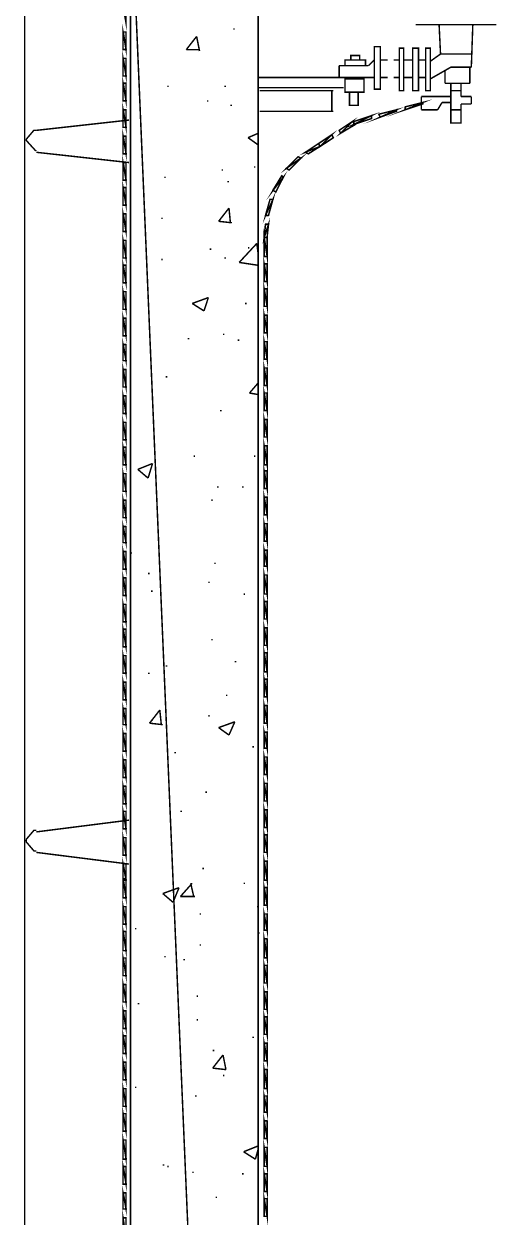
# Model space of a CAD drawing. Extents: x 219 to 1226, y 175 to 465.
# Drawn here: x 636.05 to 649.71, y 405.97 to 440.43 of the extents above; entities that cross this region are included whole.
import ezdxf

# ---------------------------------------------------------------- set-up
doc = ezdxf.new("R2010")
doc.units = 0
doc.header["$MEASUREMENT"] = 0
for name, color, linetype in [('C00-00-00-BLACK', 7, 'Continuous'), ('C00-FF-00', 3, 'Continuous'), ('C93-95-97', 253, 'Continuous'), ('CFF-00-00', 1, 'Continuous')]:
    doc.layers.add(name, color=color, linetype=linetype)

msp = doc.modelspace()

# ---------------------------------------------------------------- linework, layer by layer
at = {"layer": 'C00-00-00-BLACK', "const_width": 0.0423}
for points in [[(639.133, 456.35), (639.133, 357.966)], [(642.82, 357.966), (642.82, 448.637)], [(642.101, 440.286), (642.143, 440.286)], [(647.358, 440.413), (649.692, 440.413)], [(648.08, 439.564), (648.039, 440.413)], [(648.969, 439.183), (649.012, 440.413)], [(640.743, 439.691), (641.04, 440.072)], [(641.125, 439.649), (641.04, 440.072)], [(640.743, 439.691), (641.125, 439.691)], [(646, 439.225), (646.17, 439.394)], [(646.342, 439.394), (646.553, 439.394)], [(646.723, 439.394), (646.892, 439.394)], [(647.019, 439.394), (647.274, 439.394)], [(647.443, 439.394), (647.654, 439.394)], [(647.784, 439.353), (648.08, 439.564)], [(648.08, 439.564), (648.969, 439.564)], [(645.154, 439.225), (646, 439.225)], [(645.154, 439.225), (645.154, 438.887)], [(647.784, 438.844), (648.376, 439.183)], [(648.207, 439.098), (648.207, 438.718)], [(648.376, 439.183), (648.969, 439.183)], [(648.927, 438.718), (648.927, 439.183)], [(642.82, 438.887), (642.82, 438.591)], [(644.686, 438.887), (642.82, 438.887)], [(646.17, 438.887), (644.643, 438.887)], [(646.342, 438.887), (646.553, 438.887)], [(646.723, 438.887), (646.892, 438.887)], [(647.019, 438.887), (647.274, 438.887)], [(647.443, 438.887), (647.654, 438.887)], [(648.207, 438.718), (648.927, 438.718)], [(648.673, 438.336), (648.673, 438.718), (648.376, 438.718), (648.376, 437.571), (648.673, 437.571), (648.673, 438.123)], [(640.191, 438.632), (640.234, 438.632)], [(641.844, 438.632), (641.887, 438.632)], [(642.82, 438.591), (645.281, 438.591)], [(642.863, 438.506), (644.985, 438.506)], [(644.942, 438.506), (644.942, 437.91)], [(648.376, 438.506), (648.673, 438.506)], [(641.336, 438.207), (641.379, 438.207)], [(642.016, 438.08), (642.058, 438.08)], [(647.528, 438.336), (648.376, 438.336)], [(647.528, 438.164), (647.528, 438.336)], [(647.528, 438.164), (647.528, 437.953)], [(647.996, 437.953), (648.123, 438.164)], [(648.123, 438.164), (648.376, 438.164)], [(648.673, 438.336), (648.969, 438.336)], [(648.969, 438.123), (648.673, 438.123)], [(648.969, 438.336), (648.969, 438.123)], [(642.863, 437.91), (644.985, 437.91)], [(647.528, 437.953), (647.996, 437.953)], [(648.376, 437.953), (648.673, 437.953)], [(636.418, 437.36), (636.342, 437.36), (636.128, 437.107), (636.119, 437.064)], [(639.09, 437.657), (636.418, 437.36)], [(636.119, 437.106), (636.128, 437.064), (636.386, 436.779), (636.418, 436.768)], [(642.524, 437.148), (642.82, 437.275)], [(642.524, 437.148), (642.82, 436.937)], [(639.09, 436.429), (636.418, 436.725)], [(642.693, 436.302), (642.736, 436.302)], [(640.105, 436.003), (640.148, 436.003)], [(641.759, 436.214), (641.802, 436.214)], [(641.928, 435.876), (641.974, 435.876)], [(641.675, 434.732), (641.974, 435.114)], [(642.016, 434.69), (641.974, 435.114)], [(640.021, 434.818), (640.064, 434.818)], [(641.675, 434.732), (642.058, 434.69)], [(641.421, 433.926), (641.463, 433.926)], [(642.27, 433.545), (642.779, 434.095)], [(642.524, 433.968), (642.566, 433.968)], [(642.82, 433.757), (642.779, 434.095)], [(640.021, 433.63), (640.064, 433.63)], [(641.844, 433.671), (641.887, 433.671)], [(642.27, 433.545), (642.82, 433.461)], [(640.913, 432.36), (641.379, 432.529)], [(641.252, 432.144), (641.379, 432.529)], [(640.913, 432.36), (641.252, 432.144)], [(642.44, 432.36), (642.482, 432.36)], [(641.802, 431.468), (641.844, 431.468)], [(640.786, 431.341), (640.829, 431.341)], [(642.227, 431.299), (642.27, 431.299)], [(640.148, 430.24), (640.191, 430.24)], [(642.566, 429.772), (642.82, 430.068)], [(642.566, 429.772), (642.82, 429.729)], [(641.718, 429.264), (641.759, 429.264)], [(639.343, 427.568), (639.768, 427.738)], [(639.639, 427.315), (639.768, 427.738)], [(640.956, 427.949), (640.997, 427.949)], [(642.693, 427.949), (642.736, 427.949)], [(639.343, 427.568), (639.639, 427.315)], [(641.632, 427.06), (641.675, 427.06)], [(642.354, 427.06), (642.397, 427.06)], [(641.463, 426.679), (641.505, 426.679)], [(639.133, 425.152), (639.175, 425.152)], [(641.548, 424.856), (641.591, 424.856)], [(639.639, 424.56), (639.682, 424.56)], [(641.379, 424.305), (641.421, 424.305)], [(639.725, 424.049), (639.768, 424.049)], [(642.397, 423.965), (642.44, 423.965)], [(641.463, 422.651), (641.505, 422.651)], [(640.148, 421.888), (640.191, 421.888)], [(642.143, 422.014), (642.186, 422.014)], [(639.639, 421.676), (639.682, 421.676)], [(641.887, 421.04), (641.928, 421.04)], [(639.682, 420.237), (639.978, 420.617)], [(640.021, 420.194), (639.978, 420.617)], [(641.379, 420.448), (641.421, 420.448)], [(639.682, 420.237), (640.064, 420.194)], [(639.725, 420.321), (639.768, 420.321)], [(641.675, 420.109), (642.143, 420.278)], [(641.675, 420.109), (641.974, 419.895)], [(641.974, 419.895), (642.143, 420.278)], [(642.65, 419.556), (642.693, 419.556)], [(640.401, 419.387), (640.444, 419.387)], [(641.293, 418.244), (641.336, 418.244)], [(640.574, 417.69), (640.617, 417.69)], [(639.09, 417.437), (636.418, 417.098)], [(636.418, 417.14), (636.342, 417.14), (636.128, 416.887), (636.119, 416.844)], [(636.119, 416.844), (636.128, 416.803), (636.345, 416.548), (636.418, 416.548)], [(639.09, 416.168), (636.418, 416.505)], [(641.209, 416.039), (641.252, 416.039)], [(640.574, 415.233), (640.913, 415.614)], [(640.956, 415.233), (640.87, 415.614)], [(642.397, 415.614), (642.44, 415.614)], [(640.064, 415.317), (640.532, 415.487)], [(640.064, 415.317), (640.36, 415.064)], [(640.36, 415.064), (640.532, 415.487)], [(640.574, 415.233), (640.997, 415.233)], [(642.779, 414.937), (642.82, 414.937)], [(641.125, 414.725), (641.166, 414.725)], [(639.259, 414.302), (639.302, 414.302)], [(642.82, 414.175), (642.863, 414.175)], [(641.125, 413.833), (641.166, 413.833)], [(640.105, 413.494), (640.148, 413.494)], [(640.659, 413.41), (640.701, 413.41)], [(641.04, 412.352), (641.082, 412.352)], [(639.343, 412.139), (639.386, 412.139)], [(641.04, 411.671), (641.082, 411.671)], [(642.65, 411.164), (642.693, 411.164)], [(641.505, 410.782), (641.548, 410.782)], [(641.505, 410.275), (641.802, 410.655)], [(641.887, 410.232), (641.802, 410.655)], [(641.505, 410.275), (641.887, 410.232)], [(641.802, 410.063), (641.844, 410.063)], [(639.259, 409.721), (639.302, 409.721)], [(640.997, 409.468), (641.04, 409.468)], [(642.397, 407.859), (642.82, 408.029)], [(642.397, 407.859), (642.736, 407.644)], [(642.736, 407.644), (642.82, 407.944)], [(640.064, 407.475), (640.105, 407.475)], [(640.191, 407.433), (640.234, 407.433)], [(640.913, 407.264), (640.956, 407.264)], [(642.354, 407.221), (642.397, 407.221)], [(641.591, 406.545), (641.632, 406.545)]]:
    msp.add_lwpolyline(points, dxfattribs=at)
for points in [[(646.342, 439.776), (646.17, 439.776), (646.17, 438.548), (646.342, 438.548), (646.342, 439.776)], [(645.324, 439.225), (645.916, 439.225), (645.916, 439.394), (645.324, 439.394), (645.324, 439.225)], [(645.493, 439.394), (645.747, 439.394), (645.747, 439.521), (645.493, 439.521), (645.493, 439.394)], [(647.019, 439.733), (646.892, 439.733), (646.892, 438.506), (647.019, 438.506), (647.019, 439.733)], [(647.443, 439.733), (647.274, 439.733), (647.274, 438.506), (647.443, 438.506), (647.443, 439.733)], [(647.784, 439.733), (647.654, 439.733), (647.654, 438.506), (647.784, 438.506), (647.784, 439.733)], [(645.874, 438.844), (645.324, 438.844), (645.324, 438.463), (645.874, 438.463), (645.874, 438.844)], [(645.704, 438.463), (645.451, 438.463), (645.451, 438.08), (645.704, 438.08), (645.704, 438.463)]]:
    msp.add_lwpolyline(points, close=True, dxfattribs=at)
at = {"layer": 'C00-FF-00', "const_width": 0.0423}
for points in [[(639.003, 440.964), (638.917, 440.964), (639.003, 440.456), (639.003, 440.964)], [(638.917, 440.199), (639.003, 439.691), (638.917, 439.691), (638.917, 440.199)], [(639.003, 440.199), (638.917, 440.199), (639.003, 439.691), (639.003, 440.199)], [(639.003, 439.437), (638.917, 439.437), (639.003, 438.929), (639.003, 439.437)], [(638.917, 439.437), (639.003, 438.929), (638.917, 438.929), (638.917, 439.437)], [(639.003, 438.718), (638.917, 438.718), (639.003, 438.209), (639.003, 438.718)], [(638.917, 438.718), (639.003, 438.209), (638.917, 438.209), (638.917, 438.718)], [(638.917, 437.953), (639.003, 437.445), (638.917, 437.445), (638.917, 437.953)], [(647.57, 438.123), (647.57, 438.164), (647.062, 437.953), (647.57, 438.123)], [(647.57, 438.164), (647.062, 437.953), (647.062, 438.037), (647.57, 438.164)], [(639.003, 437.953), (638.917, 437.953), (639.003, 437.445), (639.003, 437.953)], [(645.535, 437.614), (645.196, 437.275), (645.154, 437.36), (645.535, 437.614)], [(646.086, 437.699), (646.086, 437.784), (645.577, 437.53), (646.086, 437.699)], [(646.086, 437.784), (645.577, 437.53), (645.577, 437.614), (646.086, 437.784)], [(646.808, 437.91), (646.808, 437.953), (646.342, 437.741), (646.808, 437.91)], [(646.808, 437.953), (646.342, 437.741), (646.3, 437.826), (646.808, 437.953)], [(638.917, 437.191), (639.003, 436.683), (638.917, 436.683), (638.917, 437.191)], [(644.942, 437.234), (644.601, 436.895), (644.559, 436.979), (644.942, 437.234)], [(645.62, 437.53), (645.535, 437.614), (645.196, 437.275), (645.62, 437.53)], [(639.003, 437.191), (638.917, 437.191), (639.003, 436.683), (639.003, 437.191)], [(644.559, 436.979), (644.601, 436.895), (644.177, 436.725), (644.559, 436.979)], [(644.601, 436.895), (644.177, 436.725), (644.263, 436.683), (644.601, 436.895)], [(644.985, 437.148), (644.942, 437.234), (644.601, 436.895), (644.985, 437.148)], [(638.917, 436.429), (639.003, 435.92), (638.917, 435.92), (638.917, 436.429)], [(644.051, 436.556), (643.628, 436.259), (643.712, 436.214), (644.051, 436.556)], [(639.003, 436.429), (638.917, 436.429), (639.003, 435.92), (639.003, 436.429)], [(643.967, 436.598), (644.051, 436.556), (643.628, 436.259), (643.967, 436.598)], [(643.501, 436.046), (643.542, 436.003), (643.244, 435.621), (643.501, 436.046)], [(643.542, 436.003), (643.244, 435.621), (643.328, 435.58), (643.542, 436.003)], [(639.003, 435.707), (638.917, 435.707), (639.003, 435.198), (639.003, 435.707)], [(638.917, 435.707), (639.003, 435.198), (638.917, 435.198), (638.917, 435.707)], [(643.159, 435.368), (643.244, 435.368), (643.032, 434.902), (643.159, 435.368)], [(643.244, 435.368), (643.032, 434.902), (643.116, 434.902), (643.244, 435.368)], [(639.003, 434.945), (638.917, 434.945), (639.003, 434.436), (639.003, 434.945)], [(638.917, 434.945), (639.003, 434.436), (638.917, 434.436), (638.917, 434.945)], [(643.032, 434.648), (643.116, 434.648), (642.989, 434.267), (643.032, 434.648)], [(643.116, 434.648), (642.989, 434.267), (643.075, 434.267), (643.116, 434.648)], [(638.917, 434.18), (639.003, 433.671), (638.917, 433.671), (638.917, 434.18)], [(643.075, 434.267), (642.989, 434.267), (643.075, 433.717), (643.075, 434.267)], [(642.989, 434.267), (643.075, 433.717), (642.989, 433.717), (642.989, 434.267)], [(639.003, 434.18), (638.917, 434.18), (639.003, 433.671), (639.003, 434.18)], [(638.917, 433.461), (639.003, 432.952), (638.917, 432.952), (638.917, 433.461)], [(642.989, 433.502), (643.075, 432.995), (642.989, 432.995), (642.989, 433.502)], [(639.003, 433.461), (638.917, 433.461), (639.003, 432.952), (639.003, 433.461)], [(643.075, 433.502), (642.989, 433.502), (643.075, 432.995), (643.075, 433.502)], [(638.917, 432.699), (639.003, 432.19), (638.917, 432.19), (638.917, 432.699)], [(642.989, 432.783), (643.075, 432.275), (642.989, 432.275), (642.989, 432.783)], [(639.003, 432.699), (638.917, 432.699), (639.003, 432.19), (639.003, 432.699)], [(643.075, 432.783), (642.989, 432.783), (643.075, 432.275), (643.075, 432.783)], [(638.917, 431.934), (639.003, 431.425), (638.917, 431.425), (638.917, 431.934)], [(642.989, 432.018), (643.075, 431.511), (642.989, 431.511), (642.989, 432.018)], [(639.003, 431.934), (638.917, 431.934), (639.003, 431.425), (639.003, 431.934)], [(643.075, 432.018), (642.989, 432.018), (643.075, 431.511), (643.075, 432.018)], [(642.989, 431.256), (643.075, 430.749), (642.989, 430.749), (642.989, 431.256)], [(639.003, 431.171), (638.917, 431.171), (639.003, 430.706), (639.003, 431.171)], [(638.917, 431.171), (639.003, 430.706), (638.917, 430.706), (638.917, 431.171)], [(643.075, 431.256), (642.989, 431.256), (643.075, 430.749), (643.075, 431.256)], [(639.003, 430.452), (638.917, 430.452), (639.003, 429.944), (639.003, 430.452)], [(638.917, 430.452), (639.003, 429.944), (638.917, 429.944), (638.917, 430.452)], [(643.075, 430.494), (642.989, 430.494), (643.075, 429.987), (643.075, 430.494)], [(642.989, 430.494), (643.075, 429.987), (642.989, 429.987), (642.989, 430.494)], [(638.917, 429.687), (639.003, 429.179), (638.917, 429.179), (638.917, 429.687)], [(643.075, 429.772), (642.989, 429.772), (643.075, 429.264), (643.075, 429.772)], [(642.989, 429.772), (643.075, 429.264), (642.989, 429.264), (642.989, 429.772)], [(639.003, 429.687), (638.917, 429.687), (639.003, 429.179), (639.003, 429.687)], [(638.917, 428.925), (639.003, 428.417), (638.917, 428.417), (638.917, 428.925)], [(642.989, 429.01), (643.075, 428.502), (642.989, 428.502), (642.989, 429.01)], [(639.003, 428.925), (638.917, 428.925), (639.003, 428.417), (639.003, 428.925)], [(643.075, 429.01), (642.989, 429.01), (643.075, 428.502), (643.075, 429.01)], [(638.917, 428.206), (639.003, 427.698), (638.917, 427.698), (638.917, 428.206)], [(642.989, 428.247), (643.075, 427.698), (642.989, 427.698), (642.989, 428.247)], [(639.003, 428.206), (638.917, 428.206), (639.003, 427.698), (639.003, 428.206)], [(643.075, 428.247), (642.989, 428.247), (643.075, 427.698), (643.075, 428.247)], [(638.917, 427.441), (639.003, 426.933), (638.917, 426.933), (638.917, 427.441)], [(642.989, 427.526), (643.075, 427.017), (642.989, 427.017), (642.989, 427.526)], [(639.003, 427.441), (638.917, 427.441), (639.003, 426.933), (639.003, 427.441)], [(643.075, 427.526), (642.989, 427.526), (643.075, 427.017), (643.075, 427.526)], [(642.989, 426.763), (643.075, 426.256), (642.989, 426.256), (642.989, 426.763)], [(639.003, 426.679), (638.917, 426.679), (639.003, 426.171), (639.003, 426.679)], [(638.917, 426.679), (639.003, 426.171), (638.917, 426.171), (638.917, 426.679)], [(643.075, 426.763), (642.989, 426.763), (643.075, 426.256), (643.075, 426.763)], [(638.917, 425.914), (639.003, 425.449), (638.917, 425.449), (638.917, 425.914)], [(643.075, 425.998), (642.989, 425.998), (643.075, 425.491), (643.075, 425.998)], [(642.989, 425.998), (643.075, 425.491), (642.989, 425.491), (642.989, 425.998)], [(639.003, 425.914), (638.917, 425.914), (639.003, 425.449), (639.003, 425.914)], [(638.917, 425.195), (639.003, 424.687), (638.917, 424.687), (638.917, 425.195)], [(642.989, 425.236), (643.075, 424.771), (642.989, 424.771), (642.989, 425.236)], [(639.003, 425.195), (638.917, 425.195), (639.003, 424.687), (639.003, 425.195)], [(643.075, 425.236), (642.989, 425.236), (643.075, 424.771), (643.075, 425.236)], [(638.917, 424.433), (639.003, 423.925), (638.917, 423.925), (638.917, 424.433)], [(642.989, 424.517), (643.075, 423.967), (642.989, 423.967), (642.989, 424.517)], [(639.003, 424.433), (638.917, 424.433), (639.003, 423.925), (639.003, 424.433)], [(643.075, 424.517), (642.989, 424.517), (643.075, 423.967), (643.075, 424.517)], [(638.917, 423.668), (639.003, 423.16), (638.917, 423.16), (638.917, 423.668)], [(642.989, 423.752), (643.075, 423.245), (642.989, 423.245), (642.989, 423.752)], [(639.003, 423.668), (638.917, 423.668), (639.003, 423.16), (639.003, 423.668)], [(643.075, 423.752), (642.989, 423.752), (643.075, 423.245), (643.075, 423.752)], [(642.989, 422.99), (643.075, 422.483), (642.989, 422.483), (642.989, 422.99)], [(639.003, 422.949), (638.917, 422.949), (639.003, 422.44), (639.003, 422.949)], [(638.917, 422.949), (639.003, 422.44), (638.917, 422.44), (638.917, 422.949)], [(643.075, 422.99), (642.989, 422.99), (643.075, 422.483), (643.075, 422.99)], [(642.989, 422.271), (643.075, 421.721), (642.989, 421.721), (642.989, 422.271)], [(639.003, 422.187), (638.917, 422.187), (639.003, 421.678), (639.003, 422.187)], [(638.917, 422.187), (639.003, 421.678), (638.917, 421.678), (638.917, 422.187)], [(643.075, 422.271), (642.989, 422.271), (643.075, 421.721), (643.075, 422.271)], [(638.917, 421.422), (639.003, 420.913), (638.917, 420.913), (638.917, 421.422)], [(643.075, 421.506), (642.989, 421.506), (643.075, 420.998), (643.075, 421.506)], [(642.989, 421.506), (643.075, 420.998), (642.989, 420.998), (642.989, 421.506)], [(639.003, 421.422), (638.917, 421.422), (639.003, 420.913), (639.003, 421.422)], [(638.917, 420.66), (639.003, 420.194), (638.917, 420.194), (638.917, 420.66)], [(642.989, 420.744), (643.075, 420.237), (642.989, 420.237), (642.989, 420.744)], [(639.003, 420.66), (638.917, 420.66), (639.003, 420.194), (639.003, 420.66)], [(643.075, 420.744), (642.989, 420.744), (643.075, 420.237), (643.075, 420.744)], [(638.917, 419.938), (639.003, 419.429), (638.917, 419.429), (638.917, 419.938)], [(642.989, 419.979), (643.075, 419.514), (642.989, 419.514), (642.989, 419.979)], [(639.003, 419.938), (638.917, 419.938), (639.003, 419.429), (639.003, 419.938)], [(643.075, 419.979), (642.989, 419.979), (643.075, 419.514), (643.075, 419.979)], [(638.917, 419.176), (639.003, 418.667), (638.917, 418.667), (638.917, 419.176)], [(642.989, 419.26), (643.075, 418.751), (642.989, 418.751), (642.989, 419.26)], [(639.003, 419.176), (638.917, 419.176), (639.003, 418.667), (639.003, 419.176)], [(643.075, 419.26), (642.989, 419.26), (643.075, 418.751), (643.075, 419.26)], [(642.989, 418.498), (643.075, 417.989), (642.989, 417.989), (642.989, 418.498)], [(639.003, 418.414), (638.917, 418.414), (639.003, 417.905), (639.003, 418.414)], [(638.917, 418.414), (639.003, 417.905), (638.917, 417.905), (638.917, 418.414)], [(643.075, 418.498), (642.989, 418.498), (643.075, 417.989), (643.075, 418.498)], [(639.003, 417.69), (638.917, 417.69), (639.003, 417.183), (639.003, 417.69)], [(638.917, 417.69), (639.003, 417.183), (638.917, 417.183), (638.917, 417.69)], [(643.075, 417.733), (642.989, 417.733), (643.075, 417.226), (643.075, 417.733)], [(642.989, 417.733), (643.075, 417.226), (642.989, 417.226), (642.989, 417.733)], [(638.917, 416.93), (639.003, 416.421), (638.917, 416.421), (638.917, 416.93)], [(643.075, 417.014), (642.989, 417.014), (643.075, 416.505), (643.075, 417.014)], [(642.989, 417.014), (643.075, 416.505), (642.989, 416.505), (642.989, 417.014)], [(639.003, 416.93), (638.917, 416.93), (639.003, 416.421), (639.003, 416.93)], [(638.917, 416.168), (639.003, 415.702), (638.917, 415.702), (638.917, 416.168)], [(642.989, 416.252), (643.075, 415.702), (642.989, 415.702), (642.989, 416.252)], [(639.003, 416.168), (638.917, 416.168), (639.003, 415.702), (639.003, 416.168)], [(638.917, 415.74), (639.003, 415.191), (638.917, 415.191), (638.917, 415.74)], [(643.075, 416.252), (642.989, 416.252), (643.075, 415.702), (643.075, 416.252)], [(639.003, 415.74), (638.917, 415.74), (639.003, 415.191), (639.003, 415.74)], [(642.989, 415.487), (643.075, 414.978), (642.989, 414.978), (642.989, 415.487)], [(643.075, 415.487), (642.989, 415.487), (643.075, 414.978), (643.075, 415.487)], [(639.003, 414.937), (638.917, 414.937), (639.003, 414.429), (639.003, 414.937)], [(638.917, 414.937), (639.003, 414.429), (638.917, 414.429), (638.917, 414.937)], [(642.989, 414.725), (643.075, 414.259), (642.989, 414.259), (642.989, 414.725)], [(643.075, 414.725), (642.989, 414.725), (643.075, 414.259), (643.075, 414.725)], [(638.917, 414.218), (639.003, 413.666), (638.917, 413.666), (638.917, 414.218)], [(642.989, 414.005), (643.075, 413.456), (642.989, 413.456), (642.989, 414.005)], [(639.003, 414.218), (638.917, 414.218), (639.003, 413.666), (639.003, 414.218)], [(643.075, 414.005), (642.989, 414.005), (643.075, 413.456), (643.075, 414.005)], [(638.917, 413.453), (639.003, 412.945), (638.917, 412.945), (638.917, 413.453)], [(639.003, 413.453), (638.917, 413.453), (639.003, 412.945), (639.003, 413.453)], [(643.075, 413.241), (642.989, 413.241), (643.075, 412.732), (643.075, 413.241)], [(642.989, 413.241), (643.075, 412.732), (642.989, 412.732), (642.989, 413.241)], [(638.917, 412.691), (639.003, 412.182), (638.917, 412.182), (638.917, 412.691)], [(639.003, 412.691), (638.917, 412.691), (639.003, 412.182), (639.003, 412.691)], [(642.989, 412.479), (643.075, 411.97), (642.989, 411.97), (642.989, 412.479)], [(643.075, 412.479), (642.989, 412.479), (643.075, 411.97), (643.075, 412.479)], [(639.003, 411.929), (638.917, 411.929), (639.003, 411.42), (639.003, 411.929)], [(638.917, 411.929), (639.003, 411.42), (638.917, 411.42), (638.917, 411.929)], [(642.989, 411.756), (643.075, 411.248), (642.989, 411.248), (642.989, 411.756)], [(643.075, 411.756), (642.989, 411.756), (643.075, 411.248), (643.075, 411.756)], [(639.003, 411.207), (638.917, 411.207), (639.003, 410.698), (639.003, 411.207)], [(638.917, 411.207), (639.003, 410.698), (638.917, 410.698), (638.917, 411.207)], [(642.989, 410.994), (643.075, 410.486), (642.989, 410.486), (642.989, 410.994)], [(643.075, 410.994), (642.989, 410.994), (643.075, 410.486), (643.075, 410.994)], [(639.003, 410.445), (638.917, 410.445), (639.003, 409.936), (639.003, 410.445)], [(638.917, 410.445), (639.003, 409.936), (638.917, 409.936), (638.917, 410.445)], [(642.989, 410.232), (643.075, 409.682), (642.989, 409.682), (642.989, 410.232)], [(643.075, 410.232), (642.989, 410.232), (643.075, 409.682), (643.075, 410.232)], [(638.917, 409.68), (639.003, 409.171), (638.917, 409.171), (638.917, 409.68)], [(639.003, 409.68), (638.917, 409.68), (639.003, 409.171), (639.003, 409.68)], [(643.075, 409.468), (642.989, 409.468), (643.075, 409.002), (643.075, 409.468)], [(642.989, 409.468), (643.075, 409.002), (642.989, 409.002), (642.989, 409.468)], [(638.917, 408.959), (639.003, 408.452), (638.917, 408.452), (638.917, 408.959)], [(639.003, 408.959), (638.917, 408.959), (639.003, 408.452), (639.003, 408.959)], [(643.075, 408.748), (642.989, 408.748), (643.075, 408.24), (643.075, 408.748)], [(642.989, 408.748), (643.075, 408.24), (642.989, 408.24), (642.989, 408.748)], [(638.917, 408.198), (639.003, 407.647), (638.917, 407.647), (638.917, 408.198)], [(639.003, 408.198), (638.917, 408.198), (639.003, 407.647), (639.003, 408.198)], [(642.989, 407.986), (643.075, 407.436), (642.989, 407.436), (642.989, 407.986)], [(643.075, 407.986), (642.989, 407.986), (643.075, 407.436), (643.075, 407.986)], [(639.003, 407.433), (638.917, 407.433), (639.003, 406.925), (639.003, 407.433)], [(638.917, 407.433), (639.003, 406.925), (638.917, 406.925), (638.917, 407.433)], [(642.989, 407.221), (643.075, 406.713), (642.989, 406.713), (642.989, 407.221)], [(643.075, 407.221), (642.989, 407.221), (643.075, 406.713), (643.075, 407.221)], [(639.003, 406.671), (638.917, 406.671), (639.003, 406.206), (639.003, 406.671)], [(638.917, 406.671), (639.003, 406.206), (638.917, 406.206), (638.917, 406.671)], [(642.989, 406.502), (643.075, 405.993), (642.989, 405.993), (642.989, 406.502)], [(643.075, 406.502), (642.989, 406.502), (643.075, 405.993), (643.075, 406.502)], [(638.917, 405.951), (639.003, 405.401), (638.917, 405.401), (638.917, 405.951)], [(639.003, 405.951), (638.917, 405.951), (639.003, 405.401), (639.003, 405.951)]]:
    msp.add_lwpolyline(points, close=True, dxfattribs=at)
at = {"layer": 'C00-FF-00'}
for points in [[(639.003, 440.199), (638.917, 440.199), (639.003, 439.691), (639.003, 440.199)], [(638.917, 440.199), (639.003, 439.691), (638.917, 439.691), (638.917, 440.199)], [(639.003, 439.437), (638.917, 439.437), (639.003, 438.929), (639.003, 439.437)], [(638.917, 439.437), (639.003, 438.929), (638.917, 438.929), (638.917, 439.437)], [(639.003, 438.718), (638.917, 438.718), (639.003, 438.209), (639.003, 438.718)], [(638.917, 438.718), (639.003, 438.209), (638.917, 438.209), (638.917, 438.718)], [(647.57, 438.123), (647.57, 438.164), (647.062, 437.953), (647.57, 438.123)], [(647.57, 438.164), (647.062, 437.953), (647.062, 438.037), (647.57, 438.164)], [(639.003, 437.953), (638.917, 437.953), (639.003, 437.445), (639.003, 437.953)], [(638.917, 437.953), (639.003, 437.445), (638.917, 437.445), (638.917, 437.953)], [(646.086, 437.699), (646.086, 437.784), (645.577, 437.53), (646.086, 437.699)], [(646.086, 437.784), (645.577, 437.53), (645.577, 437.614), (646.086, 437.784)], [(646.808, 437.953), (646.342, 437.741), (646.3, 437.826), (646.808, 437.953)], [(646.808, 437.91), (646.808, 437.953), (646.342, 437.741), (646.808, 437.91)], [(645.535, 437.614), (645.196, 437.275), (645.154, 437.36), (645.535, 437.614)], [(645.62, 437.53), (645.535, 437.614), (645.196, 437.275), (645.62, 437.53)], [(639.003, 437.191), (638.917, 437.191), (639.003, 436.683), (639.003, 437.191)], [(638.917, 437.191), (639.003, 436.683), (638.917, 436.683), (638.917, 437.191)], [(644.942, 437.234), (644.601, 436.895), (644.559, 436.979), (644.942, 437.234)], [(644.985, 437.148), (644.942, 437.234), (644.601, 436.895), (644.985, 437.148)], [(644.559, 436.979), (644.601, 436.895), (644.177, 436.725), (644.559, 436.979)], [(644.601, 436.895), (644.177, 436.725), (644.263, 436.683), (644.601, 436.895)], [(639.003, 436.429), (638.917, 436.429), (639.003, 435.92), (639.003, 436.429)], [(638.917, 436.429), (639.003, 435.92), (638.917, 435.92), (638.917, 436.429)], [(643.967, 436.598), (644.051, 436.556), (643.628, 436.259), (643.967, 436.598)], [(644.051, 436.556), (643.628, 436.259), (643.712, 436.214), (644.051, 436.556)], [(643.501, 436.046), (643.542, 436.003), (643.244, 435.621), (643.501, 436.046)], [(643.542, 436.003), (643.244, 435.621), (643.328, 435.58), (643.542, 436.003)], [(639.003, 435.707), (638.917, 435.707), (639.003, 435.198), (639.003, 435.707)], [(638.917, 435.707), (639.003, 435.198), (638.917, 435.198), (638.917, 435.707)], [(643.159, 435.368), (643.244, 435.368), (643.032, 434.902), (643.159, 435.368)], [(643.244, 435.368), (643.032, 434.902), (643.116, 434.902), (643.244, 435.368)], [(639.003, 434.945), (638.917, 434.945), (639.003, 434.436), (639.003, 434.945)], [(638.917, 434.945), (639.003, 434.436), (638.917, 434.436), (638.917, 434.945)], [(643.032, 434.648), (643.116, 434.648), (642.989, 434.267), (643.032, 434.648)], [(643.116, 434.648), (642.989, 434.267), (643.075, 434.267), (643.116, 434.648)], [(643.075, 434.267), (642.989, 434.267), (643.075, 433.717), (643.075, 434.267)], [(642.989, 434.267), (643.075, 433.717), (642.989, 433.717), (642.989, 434.267)], [(639.003, 434.18), (638.917, 434.18), (639.003, 433.671), (639.003, 434.18)], [(638.917, 434.18), (639.003, 433.671), (638.917, 433.671), (638.917, 434.18)], [(639.003, 433.461), (638.917, 433.461), (639.003, 432.952), (639.003, 433.461)], [(638.917, 433.461), (639.003, 432.952), (638.917, 432.952), (638.917, 433.461)], [(643.075, 433.502), (642.989, 433.502), (643.075, 432.995), (643.075, 433.502)], [(642.989, 433.502), (643.075, 432.995), (642.989, 432.995), (642.989, 433.502)], [(639.003, 432.699), (638.917, 432.699), (639.003, 432.19), (639.003, 432.699)], [(638.917, 432.699), (639.003, 432.19), (638.917, 432.19), (638.917, 432.699)], [(643.075, 432.783), (642.989, 432.783), (643.075, 432.275), (643.075, 432.783)], [(642.989, 432.783), (643.075, 432.275), (642.989, 432.275), (642.989, 432.783)], [(639.003, 431.934), (638.917, 431.934), (639.003, 431.425), (639.003, 431.934)], [(638.917, 431.934), (639.003, 431.425), (638.917, 431.425), (638.917, 431.934)], [(643.075, 432.018), (642.989, 432.018), (643.075, 431.511), (643.075, 432.018)], [(642.989, 432.018), (643.075, 431.511), (642.989, 431.511), (642.989, 432.018)], [(639.003, 431.171), (638.917, 431.171), (639.003, 430.706), (639.003, 431.171)], [(638.917, 431.171), (639.003, 430.706), (638.917, 430.706), (638.917, 431.171)], [(643.075, 431.256), (642.989, 431.256), (643.075, 430.749), (643.075, 431.256)], [(642.989, 431.256), (643.075, 430.749), (642.989, 430.749), (642.989, 431.256)], [(639.003, 430.452), (638.917, 430.452), (639.003, 429.944), (639.003, 430.452)], [(638.917, 430.452), (639.003, 429.944), (638.917, 429.944), (638.917, 430.452)], [(643.075, 430.494), (642.989, 430.494), (643.075, 429.987), (643.075, 430.494)], [(642.989, 430.494), (643.075, 429.987), (642.989, 429.987), (642.989, 430.494)], [(643.075, 429.772), (642.989, 429.772), (643.075, 429.264), (643.075, 429.772)], [(642.989, 429.772), (643.075, 429.264), (642.989, 429.264), (642.989, 429.772)], [(639.003, 429.687), (638.917, 429.687), (639.003, 429.179), (639.003, 429.687)], [(638.917, 429.687), (639.003, 429.179), (638.917, 429.179), (638.917, 429.687)], [(639.003, 428.925), (638.917, 428.925), (639.003, 428.417), (639.003, 428.925)], [(638.917, 428.925), (639.003, 428.417), (638.917, 428.417), (638.917, 428.925)], [(643.075, 429.01), (642.989, 429.01), (643.075, 428.502), (643.075, 429.01)], [(642.989, 429.01), (643.075, 428.502), (642.989, 428.502), (642.989, 429.01)], [(639.003, 428.206), (638.917, 428.206), (639.003, 427.698), (639.003, 428.206)], [(638.917, 428.206), (639.003, 427.698), (638.917, 427.698), (638.917, 428.206)], [(643.075, 428.247), (642.989, 428.247), (643.075, 427.698), (643.075, 428.247)], [(642.989, 428.247), (643.075, 427.698), (642.989, 427.698), (642.989, 428.247)], [(639.003, 427.441), (638.917, 427.441), (639.003, 426.933), (639.003, 427.441)], [(638.917, 427.441), (639.003, 426.933), (638.917, 426.933), (638.917, 427.441)], [(643.075, 427.526), (642.989, 427.526), (643.075, 427.017), (643.075, 427.526)], [(642.989, 427.526), (643.075, 427.017), (642.989, 427.017), (642.989, 427.526)], [(639.003, 426.679), (638.917, 426.679), (639.003, 426.171), (639.003, 426.679)], [(638.917, 426.679), (639.003, 426.171), (638.917, 426.171), (638.917, 426.679)], [(643.075, 426.763), (642.989, 426.763), (643.075, 426.256), (643.075, 426.763)], [(642.989, 426.763), (643.075, 426.256), (642.989, 426.256), (642.989, 426.763)], [(643.075, 425.998), (642.989, 425.998), (643.075, 425.491), (643.075, 425.998)], [(642.989, 425.998), (643.075, 425.491), (642.989, 425.491), (642.989, 425.998)], [(639.003, 425.914), (638.917, 425.914), (639.003, 425.449), (639.003, 425.914)], [(638.917, 425.914), (639.003, 425.449), (638.917, 425.449), (638.917, 425.914)], [(639.003, 425.195), (638.917, 425.195), (639.003, 424.687), (639.003, 425.195)], [(638.917, 425.195), (639.003, 424.687), (638.917, 424.687), (638.917, 425.195)], [(643.075, 425.236), (642.989, 425.236), (643.075, 424.771), (643.075, 425.236)], [(642.989, 425.236), (643.075, 424.771), (642.989, 424.771), (642.989, 425.236)], [(639.003, 424.433), (638.917, 424.433), (639.003, 423.925), (639.003, 424.433)], [(638.917, 424.433), (639.003, 423.925), (638.917, 423.925), (638.917, 424.433)], [(643.075, 424.517), (642.989, 424.517), (643.075, 423.967), (643.075, 424.517)], [(642.989, 424.517), (643.075, 423.967), (642.989, 423.967), (642.989, 424.517)], [(639.003, 423.668), (638.917, 423.668), (639.003, 423.16), (639.003, 423.668)], [(638.917, 423.668), (639.003, 423.16), (638.917, 423.16), (638.917, 423.668)], [(643.075, 423.752), (642.989, 423.752), (643.075, 423.245), (643.075, 423.752)], [(642.989, 423.752), (643.075, 423.245), (642.989, 423.245), (642.989, 423.752)], [(639.003, 422.949), (638.917, 422.949), (639.003, 422.44), (639.003, 422.949)], [(638.917, 422.949), (639.003, 422.44), (638.917, 422.44), (638.917, 422.949)], [(643.075, 422.99), (642.989, 422.99), (643.075, 422.483), (643.075, 422.99)], [(642.989, 422.99), (643.075, 422.483), (642.989, 422.483), (642.989, 422.99)], [(639.003, 422.187), (638.917, 422.187), (639.003, 421.678), (639.003, 422.187)], [(638.917, 422.187), (639.003, 421.678), (638.917, 421.678), (638.917, 422.187)], [(643.075, 422.271), (642.989, 422.271), (643.075, 421.721), (643.075, 422.271)], [(642.989, 422.271), (643.075, 421.721), (642.989, 421.721), (642.989, 422.271)], [(643.075, 421.506), (642.989, 421.506), (643.075, 420.998), (643.075, 421.506)], [(642.989, 421.506), (643.075, 420.998), (642.989, 420.998), (642.989, 421.506)], [(639.003, 421.422), (638.917, 421.422), (639.003, 420.913), (639.003, 421.422)], [(638.917, 421.422), (639.003, 420.913), (638.917, 420.913), (638.917, 421.422)], [(639.003, 420.66), (638.917, 420.66), (639.003, 420.194), (639.003, 420.66)], [(638.917, 420.66), (639.003, 420.194), (638.917, 420.194), (638.917, 420.66)], [(643.075, 420.744), (642.989, 420.744), (643.075, 420.237), (643.075, 420.744)], [(642.989, 420.744), (643.075, 420.237), (642.989, 420.237), (642.989, 420.744)], [(639.003, 419.938), (638.917, 419.938), (639.003, 419.429), (639.003, 419.938)], [(638.917, 419.938), (639.003, 419.429), (638.917, 419.429), (638.917, 419.938)], [(643.075, 419.979), (642.989, 419.979), (643.075, 419.514), (643.075, 419.979)], [(642.989, 419.979), (643.075, 419.514), (642.989, 419.514), (642.989, 419.979)], [(639.003, 419.176), (638.917, 419.176), (639.003, 418.667), (639.003, 419.176)], [(638.917, 419.176), (639.003, 418.667), (638.917, 418.667), (638.917, 419.176)], [(643.075, 419.26), (642.989, 419.26), (643.075, 418.751), (643.075, 419.26)], [(642.989, 419.26), (643.075, 418.751), (642.989, 418.751), (642.989, 419.26)], [(639.003, 418.414), (638.917, 418.414), (639.003, 417.905), (639.003, 418.414)], [(638.917, 418.414), (639.003, 417.905), (638.917, 417.905), (638.917, 418.414)], [(643.075, 418.498), (642.989, 418.498), (643.075, 417.989), (643.075, 418.498)], [(642.989, 418.498), (643.075, 417.989), (642.989, 417.989), (642.989, 418.498)], [(643.075, 417.733), (642.989, 417.733), (643.075, 417.226), (643.075, 417.733)], [(642.989, 417.733), (643.075, 417.226), (642.989, 417.226), (642.989, 417.733)], [(639.003, 417.69), (638.917, 417.69), (639.003, 417.183), (639.003, 417.69)], [(638.917, 417.69), (639.003, 417.183), (638.917, 417.183), (638.917, 417.69)], [(643.075, 417.014), (642.989, 417.014), (643.075, 416.505), (643.075, 417.014)], [(642.989, 417.014), (643.075, 416.505), (642.989, 416.505), (642.989, 417.014)], [(639.003, 416.93), (638.917, 416.93), (639.003, 416.421), (639.003, 416.93)], [(638.917, 416.93), (639.003, 416.421), (638.917, 416.421), (638.917, 416.93)], [(639.003, 416.168), (638.917, 416.168), (639.003, 415.702), (639.003, 416.168)], [(638.917, 416.168), (639.003, 415.702), (638.917, 415.702), (638.917, 416.168)], [(643.075, 416.252), (642.989, 416.252), (643.075, 415.702), (643.075, 416.252)], [(642.989, 416.252), (643.075, 415.702), (642.989, 415.702), (642.989, 416.252)], [(639.003, 415.74), (638.917, 415.74), (639.003, 415.191), (639.003, 415.74)], [(638.917, 415.74), (639.003, 415.191), (638.917, 415.191), (638.917, 415.74)], [(643.075, 415.487), (642.989, 415.487), (643.075, 414.978), (643.075, 415.487)], [(642.989, 415.487), (643.075, 414.978), (642.989, 414.978), (642.989, 415.487)], [(639.003, 414.937), (638.917, 414.937), (639.003, 414.429), (639.003, 414.937)], [(638.917, 414.937), (639.003, 414.429), (638.917, 414.429), (638.917, 414.937)], [(643.075, 414.725), (642.989, 414.725), (643.075, 414.259), (643.075, 414.725)], [(642.989, 414.725), (643.075, 414.259), (642.989, 414.259), (642.989, 414.725)], [(639.003, 414.218), (638.917, 414.218), (639.003, 413.666), (639.003, 414.218)], [(638.917, 414.218), (639.003, 413.666), (638.917, 413.666), (638.917, 414.218)], [(643.075, 414.005), (642.989, 414.005), (643.075, 413.456), (643.075, 414.005)], [(642.989, 414.005), (643.075, 413.456), (642.989, 413.456), (642.989, 414.005)], [(639.003, 413.453), (638.917, 413.453), (639.003, 412.945), (639.003, 413.453)], [(638.917, 413.453), (639.003, 412.945), (638.917, 412.945), (638.917, 413.453)], [(643.075, 413.241), (642.989, 413.241), (643.075, 412.732), (643.075, 413.241)], [(642.989, 413.241), (643.075, 412.732), (642.989, 412.732), (642.989, 413.241)], [(639.003, 412.691), (638.917, 412.691), (639.003, 412.182), (639.003, 412.691)], [(638.917, 412.691), (639.003, 412.182), (638.917, 412.182), (638.917, 412.691)], [(643.075, 412.479), (642.989, 412.479), (643.075, 411.97), (643.075, 412.479)], [(642.989, 412.479), (643.075, 411.97), (642.989, 411.97), (642.989, 412.479)], [(639.003, 411.929), (638.917, 411.929), (639.003, 411.42), (639.003, 411.929)], [(638.917, 411.929), (639.003, 411.42), (638.917, 411.42), (638.917, 411.929)], [(643.075, 411.756), (642.989, 411.756), (643.075, 411.248), (643.075, 411.756)], [(642.989, 411.756), (643.075, 411.248), (642.989, 411.248), (642.989, 411.756)], [(639.003, 411.207), (638.917, 411.207), (639.003, 410.698), (639.003, 411.207)], [(638.917, 411.207), (639.003, 410.698), (638.917, 410.698), (638.917, 411.207)], [(643.075, 410.994), (642.989, 410.994), (643.075, 410.486), (643.075, 410.994)], [(642.989, 410.994), (643.075, 410.486), (642.989, 410.486), (642.989, 410.994)], [(639.003, 410.445), (638.917, 410.445), (639.003, 409.936), (639.003, 410.445)], [(638.917, 410.445), (639.003, 409.936), (638.917, 409.936), (638.917, 410.445)], [(643.075, 410.232), (642.989, 410.232), (643.075, 409.682), (643.075, 410.232)], [(642.989, 410.232), (643.075, 409.682), (642.989, 409.682), (642.989, 410.232)], [(639.003, 409.68), (638.917, 409.68), (639.003, 409.171), (639.003, 409.68)], [(638.917, 409.68), (639.003, 409.171), (638.917, 409.171), (638.917, 409.68)], [(643.075, 409.468), (642.989, 409.468), (643.075, 409.002), (643.075, 409.468)], [(642.989, 409.468), (643.075, 409.002), (642.989, 409.002), (642.989, 409.468)], [(639.003, 408.959), (638.917, 408.959), (639.003, 408.452), (639.003, 408.959)], [(638.917, 408.959), (639.003, 408.452), (638.917, 408.452), (638.917, 408.959)], [(643.075, 408.748), (642.989, 408.748), (643.075, 408.24), (643.075, 408.748)], [(642.989, 408.748), (643.075, 408.24), (642.989, 408.24), (642.989, 408.748)], [(639.003, 408.198), (638.917, 408.198), (639.003, 407.647), (639.003, 408.198)], [(638.917, 408.198), (639.003, 407.647), (638.917, 407.647), (638.917, 408.198)], [(643.075, 407.986), (642.989, 407.986), (643.075, 407.436), (643.075, 407.986)], [(642.989, 407.986), (643.075, 407.436), (642.989, 407.436), (642.989, 407.986)], [(639.003, 407.433), (638.917, 407.433), (639.003, 406.925), (639.003, 407.433)], [(638.917, 407.433), (639.003, 406.925), (638.917, 406.925), (638.917, 407.433)], [(643.075, 407.221), (642.989, 407.221), (643.075, 406.713), (643.075, 407.221)], [(642.989, 407.221), (643.075, 406.713), (642.989, 406.713), (642.989, 407.221)], [(639.003, 406.671), (638.917, 406.671), (639.003, 406.206), (639.003, 406.671)], [(638.917, 406.671), (639.003, 406.206), (638.917, 406.206), (638.917, 406.671)], [(643.075, 406.502), (642.989, 406.502), (643.075, 405.993), (643.075, 406.502)], [(642.989, 406.502), (643.075, 405.993), (642.989, 405.993), (642.989, 406.502)]]:
    msp.add_lwpolyline(points, close=True, dxfattribs=at)
at = {"layer": 'C00-FF-00', "const_width": 0.0423}
for points in [[(645.577, 437.53), (645.577, 437.614)], [(644.601, 436.895), (644.559, 436.979)], [(643.116, 434.902), (643.032, 434.902)], [(639.003, 415.74), (638.917, 415.74)]]:
    msp.add_lwpolyline(points, dxfattribs=at)
at = {"layer": 'C93-95-97', "const_width": 0.0423}
for points in [[(639.133, 444.482), (642.82, 357.966), (639.133, 357.966), (639.133, 444.482)], [(642.82, 444.482), (639.133, 444.482), (642.82, 357.966), (642.82, 444.482)]]:
    msp.add_lwpolyline(points, close=True, dxfattribs=at)
at = {"layer": 'C93-95-97'}
for points in [[(642.82, 444.482), (639.133, 444.482), (642.82, 357.966), (642.82, 444.482)], [(639.133, 444.482), (642.82, 357.966), (639.133, 357.966), (639.133, 444.482)]]:
    msp.add_lwpolyline(points, close=True, dxfattribs=at)
at = {"layer": 'CFF-00-00', "const_width": 0.0423}
msp.add_lwpolyline([(638.241, 449.187), (637.137, 449.187), (636.714, 449.103), (636.332, 448.807), (636.119, 448.425), (636.076, 447.956), (636.076, 442.914), (636.076, 393.106)], dxfattribs=at)

doc.saveas('drawing.dxf')
